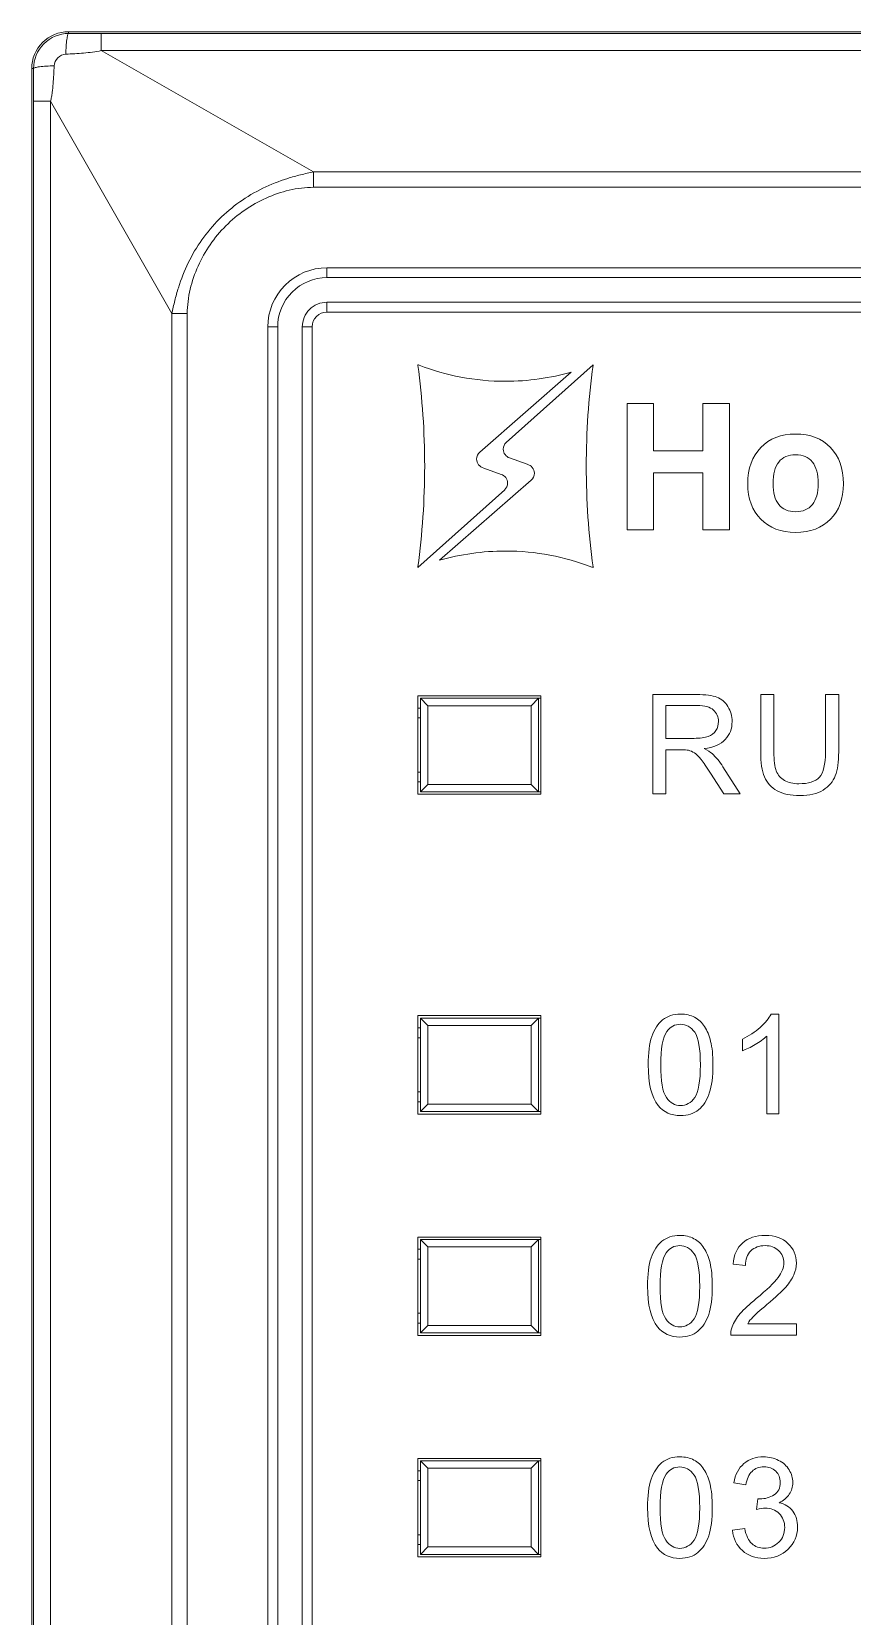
# Model space of a CAD drawing. Header units: millimetres. Extents: x 33157 to 59611, y -29750 to 1750.
# Drawn here: x 53659.88 to 53676.56, y 807.11 to 839.32 of the extents above; entities that cross this region are included whole.
import ezdxf

# ---------------------------------------------------------------- set-up
doc = ezdxf.new("R2010")
doc.units = ezdxf.units.MM
doc.layers.get('0').update_dxf_attribs({"lineweight": 18})

msp = doc.modelspace()

# ---------------------------------------------------------------- linework, layer by layer
at = {"lineweight": 9}
for p, q in [((53660.627, 839.317), (53660.627, 839.28)), ((53661.291, 839.279), (53661.291, 838.937)), ((53659.877, 838.567), (53659.877, 740.067)), ((53659.915, 837.902), (53659.915, 837.902)), ((53659.915, 837.902), (53659.915, 740.731)), ((53660.257, 837.902), (53660.257, 837.902)), ((53660.257, 837.902), (53660.257, 740.731)), ((53665.608, 836.47), (53665.608, 836.154)), ((53665.877, 834.517), (53665.877, 834.317)), ((53662.723, 833.586), (53662.723, 745.047)), ((53663.039, 833.586), (53663.039, 745.047)), ((53665.877, 833.817), (53665.877, 833.617)), ((53664.677, 833.317), (53664.677, 833.317)), ((53664.677, 833.317), (53664.677, 745.317)), ((53664.877, 833.317), (53664.877, 833.317)), ((53664.877, 833.317), (53664.877, 745.317)), ((53665.377, 833.317), (53665.377, 745.317)), ((53665.577, 833.317), (53665.577, 745.317)), ((53667.727, 825.817), (53667.727, 823.817)), ((53667.777, 825.767), (53667.777, 823.867)), ((53667.927, 825.617), (53667.927, 824.017)), ((53670.027, 825.617), (53670.027, 824.017)), ((53670.177, 825.767), (53670.177, 823.867)), ((53670.227, 825.817), (53670.227, 823.817)), ((53667.727, 819.317), (53667.727, 817.317)), ((53667.777, 819.267), (53667.777, 817.367)), ((53667.927, 819.117), (53667.927, 817.517)), ((53670.027, 819.117), (53670.027, 817.517)), ((53670.177, 819.267), (53670.177, 817.367)), ((53670.227, 819.317), (53670.227, 817.317)), ((53667.727, 814.817), (53667.727, 812.817)), ((53667.777, 814.767), (53667.777, 812.867)), ((53667.927, 814.617), (53667.927, 813.017)), ((53670.027, 814.617), (53670.027, 813.017)), ((53670.177, 814.767), (53670.177, 812.867)), ((53670.227, 814.817), (53670.227, 812.817)), ((53667.727, 810.317), (53667.727, 808.317)), ((53667.777, 810.267), (53667.777, 808.367)), ((53667.927, 810.117), (53667.927, 808.517)), ((53670.027, 810.117), (53670.027, 808.517)), ((53670.177, 810.267), (53670.177, 808.367)), ((53670.227, 810.317), (53670.227, 808.317))]:
    msp.add_line(p, q, dxfattribs=at)
for points, knots in [([(53660.627, 839.317), (53660.428, 839.317), (53660.237, 839.238), (53660.097, 839.097), (53659.956, 838.956), (53659.877, 838.765), (53659.877, 838.567)], [0, 0, 0, 0, 166194.982959, 166194.982959, 166194.982959, 332389.965918, 332389.965918, 332389.965918, 332389.965918]), ([(53660.627, 839.28), (53660.438, 839.28), (53660.256, 839.205), (53660.123, 839.071), (53659.989, 838.937), (53659.914, 838.756), (53659.914, 838.567)], [0, 0, 0, 0, 166195.134109, 166195.134109, 166195.134109, 332390.268218, 332390.268218, 332390.268218, 332390.268218]), ([(53660.627, 839.28), (53660.623, 839.279), (53660.62, 839.275), (53660.617, 839.271), (53660.613, 839.262), (53660.61, 839.255), (53660.608, 839.247), (53660.604, 839.234), (53660.601, 839.221), (53660.599, 839.209), (53660.596, 839.192), (53660.593, 839.175), (53660.591, 839.158), (53660.585, 839.113), (53660.581, 839.068), (53660.578, 839.023), (53660.575, 838.968), (53660.573, 838.914), (53660.571, 838.859)], [0, 0, 0, 0, 141096.521633, 141096.521633, 141096.521633, 282193.043266, 282193.043266, 282193.043266, 423289.564899, 423289.564899, 423289.564899, 564386.086531, 564386.086531, 564386.086531, 705482.608164, 705482.608164, 705482.608164, 846579.129797, 846579.129797, 846579.129797, 846579.129797]), ([(53660.334, 838.622), (53660.338, 838.682), (53660.365, 838.741), (53660.409, 838.784), (53660.453, 838.828), (53660.512, 838.856), (53660.571, 838.859)], [0, 0, 0, 0, 166196.954695, 166196.954695, 166196.954695, 332393.90939, 332393.90939, 332393.90939, 332393.90939]), ([(53660.571, 838.859), (53660.632, 838.862), (53660.692, 838.866), (53660.752, 838.869), (53660.812, 838.873), (53660.873, 838.877), (53660.933, 838.882), (53660.993, 838.887), (53661.053, 838.893), (53661.114, 838.9), (53661.174, 838.907), (53661.235, 838.915), (53661.291, 838.937)], [0, 0, 0, 0, 147372.585577, 147372.585577, 147372.585577, 294745.171155, 294745.171155, 294745.171155, 442117.756732, 442117.756732, 442117.756732, 589490.34231, 589490.34231, 589490.34231, 589490.34231]), ([(53659.914, 838.567), (53659.915, 838.571), (53659.919, 838.574), (53659.923, 838.576), (53659.931, 838.581), (53659.939, 838.583), (53659.947, 838.586), (53659.959, 838.589), (53659.972, 838.592), (53659.985, 838.595), (53660.002, 838.598), (53660.019, 838.601), (53660.036, 838.603), (53660.081, 838.609), (53660.126, 838.612), (53660.171, 838.615), (53660.225, 838.619), (53660.28, 838.621), (53660.334, 838.622)], [0, 0, 0, 0, 141095.708275, 141095.708275, 141095.708275, 282191.416549, 282191.416549, 282191.416549, 423287.124824, 423287.124824, 423287.124824, 564382.833099, 564382.833099, 564382.833099, 705478.541373, 705478.541373, 705478.541373, 846574.249648, 846574.249648, 846574.249648, 846574.249648]), ([(53660.257, 837.902), (53660.268, 837.93), (53660.274, 837.96), (53660.28, 837.99), (53660.286, 838.02), (53660.29, 838.05), (53660.294, 838.08), (53660.301, 838.14), (53660.307, 838.2), (53660.312, 838.26), (53660.316, 838.321), (53660.32, 838.381), (53660.324, 838.441), (53660.328, 838.502), (53660.331, 838.562), (53660.334, 838.622)], [0, 0, 0, 0, 143690.295309, 143690.295309, 143690.295309, 287380.590617, 287380.590617, 287380.590617, 431070.885926, 431070.885926, 431070.885926, 574761.181234, 574761.181234, 574761.181234, 718451.476543, 718451.476543, 718451.476543, 718451.476543]), ([(53665.608, 836.47), (53665.519, 836.449), (53665.431, 836.429), (53665.343, 836.407), (53665.255, 836.386), (53665.167, 836.361), (53665.08, 836.334), (53664.907, 836.28), (53664.737, 836.214), (53664.574, 836.134), (53664.41, 836.054), (53664.253, 835.961), (53664.105, 835.856), (53663.957, 835.751), (53663.818, 835.633), (53663.689, 835.504), (53663.561, 835.376), (53663.443, 835.236), (53663.338, 835.088), (53663.232, 834.94), (53663.139, 834.783), (53663.06, 834.62), (53662.98, 834.456), (53662.914, 834.287), (53662.859, 834.113), (53662.832, 834.027), (53662.808, 833.939), (53662.786, 833.851), (53662.764, 833.763), (53662.745, 833.674), (53662.723, 833.586)], [0, 0, 0, 0, 136087.947508, 136087.947508, 136087.947508, 272175.895016, 272175.895016, 272175.895016, 408263.842524, 408263.842524, 408263.842524, 544351.790032, 544351.790032, 544351.790032, 680439.737541, 680439.737541, 680439.737541, 816527.685049, 816527.685049, 816527.685049, 952615.632557, 952615.632557, 952615.632557, 1088703.580065, 1088703.580065, 1088703.580065, 1224791.527573, 1224791.527573, 1224791.527573, 1360879.475081, 1360879.475081, 1360879.475081, 1360879.475081]), ([(53665.608, 836.154), (53665.442, 836.154), (53665.275, 836.132), (53665.113, 836.094), (53664.951, 836.056), (53664.793, 836.003), (53664.641, 835.934), (53664.338, 835.799), (53664.059, 835.606), (53663.823, 835.37), (53663.588, 835.134), (53663.395, 834.856), (53663.259, 834.553), (53663.191, 834.401), (53663.137, 834.243), (53663.099, 834.081), (53663.061, 833.918), (53663.039, 833.752), (53663.039, 833.586)], [0, 0, 0, 0, 141108.980779, 141108.980779, 141108.980779, 282217.961557, 282217.961557, 282217.961557, 423326.942336, 423326.942336, 423326.942336, 564435.923115, 564435.923115, 564435.923115, 705544.903893, 705544.903893, 705544.903893, 846653.884672, 846653.884672, 846653.884672, 846653.884672]), ([(53665.877, 834.517), (53665.559, 834.517), (53665.254, 834.39), (53665.028, 834.165), (53664.803, 833.94), (53664.677, 833.635), (53664.677, 833.317)], [0, 0, 0, 0, 166217.527711, 166217.527711, 166217.527711, 332435.055422, 332435.055422, 332435.055422, 332435.055422]), ([(53665.877, 834.317), (53665.612, 834.317), (53665.357, 834.211), (53665.17, 834.024), (53664.982, 833.836), (53664.877, 833.582), (53664.877, 833.317)], [0, 0, 0, 0, 166218.349369, 166218.349369, 166218.349369, 332436.698738, 332436.698738, 332436.698738, 332436.698738]), ([(53665.877, 833.817), (53665.744, 833.817), (53665.617, 833.764), (53665.523, 833.67), (53665.43, 833.576), (53665.377, 833.449), (53665.377, 833.317)], [0, 0, 0, 0, 166220.403986, 166220.403986, 166220.403986, 332440.807973, 332440.807973, 332440.807973, 332440.807973]), ([(53665.877, 833.617), (53665.797, 833.617), (53665.721, 833.585), (53665.665, 833.529), (53665.609, 833.472), (53665.577, 833.396), (53665.577, 833.317)], [0, 0, 0, 0, 166221.225798, 166221.225798, 166221.225798, 332442.451596, 332442.451596, 332442.451596, 332442.451596])]:
    msp.add_open_spline(points, degree=3, knots=knots, dxfattribs=at)
for points in [[(53693.827, 839.317), (53693.827, 839.317), (53660.627, 839.317), (53660.627, 839.317)], [(53660.627, 839.28), (53660.848, 839.279), (53661.07, 839.279), (53661.291, 839.279)], [(53661.291, 839.279), (53661.291, 839.279), (53693.163, 839.279), (53693.163, 839.279)], [(53661.291, 838.937), (53661.291, 838.937), (53693.163, 838.937), (53693.163, 838.937)], [(53661.291, 838.937), (53661.291, 838.937), (53665.608, 836.47), (53665.608, 836.47)], [(53659.914, 838.567), (53659.914, 838.567), (53659.877, 838.567), (53659.877, 838.567)], [(53659.915, 837.902), (53659.915, 838.124), (53659.914, 838.345), (53659.914, 838.567)], [(53659.915, 837.902), (53659.915, 837.902), (53660.257, 837.902), (53660.257, 837.902)], [(53660.257, 837.902), (53660.257, 837.902), (53662.723, 833.586), (53662.723, 833.586)], [(53688.846, 836.47), (53688.846, 836.47), (53665.608, 836.47), (53665.608, 836.47)], [(53688.846, 836.154), (53688.846, 836.154), (53665.608, 836.154), (53665.608, 836.154)], [(53665.877, 834.517), (53665.877, 834.517), (53688.577, 834.517), (53688.577, 834.517)], [(53665.877, 834.317), (53665.877, 834.317), (53688.577, 834.317), (53688.577, 834.317)], [(53663.039, 833.586), (53663.039, 833.586), (53662.723, 833.586), (53662.723, 833.586)], [(53688.577, 833.817), (53688.577, 833.817), (53665.877, 833.817), (53665.877, 833.817)], [(53688.577, 833.617), (53688.577, 833.617), (53665.877, 833.617), (53665.877, 833.617)], [(53664.677, 833.317), (53664.677, 833.317), (53664.877, 833.317), (53664.877, 833.317)], [(53665.577, 833.317), (53665.577, 833.317), (53665.377, 833.317), (53665.377, 833.317)], [(53670.227, 825.817), (53670.227, 825.817), (53667.727, 825.817), (53667.727, 825.817)], [(53667.777, 825.567), (53667.777, 825.567), (53667.727, 825.567), (53667.727, 825.567)], [(53667.777, 825.767), (53667.777, 825.767), (53670.227, 825.767), (53670.227, 825.767)], [(53667.777, 825.767), (53667.777, 825.767), (53667.927, 825.617), (53667.927, 825.617)], [(53670.027, 825.617), (53670.027, 825.617), (53667.927, 825.617), (53667.927, 825.617)], [(53670.177, 825.767), (53670.177, 825.767), (53670.027, 825.617), (53670.027, 825.617)], [(53667.777, 825.367), (53667.777, 825.367), (53667.727, 825.367), (53667.727, 825.367)], [(53667.727, 824.267), (53667.727, 824.267), (53667.777, 824.267), (53667.777, 824.267)], [(53667.727, 824.067), (53667.727, 824.067), (53667.777, 824.067), (53667.777, 824.067)], [(53667.777, 823.867), (53667.777, 823.867), (53667.927, 824.017), (53667.927, 824.017)], [(53667.927, 824.017), (53667.927, 824.017), (53670.027, 824.017), (53670.027, 824.017)], [(53670.177, 823.867), (53670.177, 823.867), (53670.027, 824.017), (53670.027, 824.017)], [(53667.727, 823.817), (53667.727, 823.817), (53670.227, 823.817), (53670.227, 823.817)], [(53667.777, 823.867), (53667.777, 823.867), (53670.227, 823.867), (53670.227, 823.867)], [(53670.227, 819.317), (53670.227, 819.317), (53667.727, 819.317), (53667.727, 819.317)], [(53667.777, 819.067), (53667.777, 819.067), (53667.727, 819.067), (53667.727, 819.067)], [(53667.777, 819.267), (53667.777, 819.267), (53670.227, 819.267), (53670.227, 819.267)], [(53667.777, 819.267), (53667.777, 819.267), (53667.927, 819.117), (53667.927, 819.117)], [(53670.027, 819.117), (53670.027, 819.117), (53667.927, 819.117), (53667.927, 819.117)], [(53670.177, 819.267), (53670.177, 819.267), (53670.027, 819.117), (53670.027, 819.117)], [(53667.777, 818.867), (53667.777, 818.867), (53667.727, 818.867), (53667.727, 818.867)], [(53667.727, 817.767), (53667.727, 817.767), (53667.777, 817.767), (53667.777, 817.767)], [(53667.727, 817.567), (53667.727, 817.567), (53667.777, 817.567), (53667.777, 817.567)], [(53667.777, 817.367), (53667.777, 817.367), (53667.927, 817.517), (53667.927, 817.517)], [(53667.927, 817.517), (53667.927, 817.517), (53670.027, 817.517), (53670.027, 817.517)], [(53670.177, 817.367), (53670.177, 817.367), (53670.027, 817.517), (53670.027, 817.517)], [(53667.727, 817.317), (53667.727, 817.317), (53670.227, 817.317), (53670.227, 817.317)], [(53667.777, 817.367), (53667.777, 817.367), (53670.227, 817.367), (53670.227, 817.367)], [(53670.227, 814.817), (53670.227, 814.817), (53667.727, 814.817), (53667.727, 814.817)], [(53667.777, 814.567), (53667.777, 814.567), (53667.727, 814.567), (53667.727, 814.567)], [(53667.777, 814.767), (53667.777, 814.767), (53670.227, 814.767), (53670.227, 814.767)], [(53667.777, 814.767), (53667.777, 814.767), (53667.927, 814.617), (53667.927, 814.617)], [(53670.027, 814.617), (53670.027, 814.617), (53667.927, 814.617), (53667.927, 814.617)], [(53670.177, 814.767), (53670.177, 814.767), (53670.027, 814.617), (53670.027, 814.617)], [(53667.777, 814.367), (53667.777, 814.367), (53667.727, 814.367), (53667.727, 814.367)], [(53667.727, 813.267), (53667.727, 813.267), (53667.777, 813.267), (53667.777, 813.267)], [(53667.727, 813.067), (53667.727, 813.067), (53667.777, 813.067), (53667.777, 813.067)], [(53667.777, 812.867), (53667.777, 812.867), (53667.927, 813.017), (53667.927, 813.017)], [(53667.927, 813.017), (53667.927, 813.017), (53670.027, 813.017), (53670.027, 813.017)], [(53670.177, 812.867), (53670.177, 812.867), (53670.027, 813.017), (53670.027, 813.017)], [(53667.727, 812.817), (53667.727, 812.817), (53670.227, 812.817), (53670.227, 812.817)], [(53667.777, 812.867), (53667.777, 812.867), (53670.227, 812.867), (53670.227, 812.867)], [(53670.227, 810.317), (53670.227, 810.317), (53667.727, 810.317), (53667.727, 810.317)], [(53667.777, 810.067), (53667.777, 810.067), (53667.727, 810.067), (53667.727, 810.067)], [(53667.777, 810.267), (53667.777, 810.267), (53670.227, 810.267), (53670.227, 810.267)], [(53667.777, 810.267), (53667.777, 810.267), (53667.927, 810.117), (53667.927, 810.117)], [(53670.027, 810.117), (53670.027, 810.117), (53667.927, 810.117), (53667.927, 810.117)], [(53670.177, 810.267), (53670.177, 810.267), (53670.027, 810.117), (53670.027, 810.117)], [(53667.777, 809.867), (53667.777, 809.867), (53667.727, 809.867), (53667.727, 809.867)], [(53667.727, 808.767), (53667.727, 808.767), (53667.777, 808.767), (53667.777, 808.767)], [(53667.727, 808.567), (53667.727, 808.567), (53667.777, 808.567), (53667.777, 808.567)], [(53667.777, 808.367), (53667.777, 808.367), (53667.927, 808.517), (53667.927, 808.517)], [(53667.927, 808.517), (53667.927, 808.517), (53670.027, 808.517), (53670.027, 808.517)], [(53670.177, 808.367), (53670.177, 808.367), (53670.027, 808.517), (53670.027, 808.517)], [(53667.727, 808.317), (53667.727, 808.317), (53670.227, 808.317), (53670.227, 808.317)], [(53667.777, 808.367), (53667.777, 808.367), (53670.227, 808.367), (53670.227, 808.367)]]:
    msp.add_open_spline(points, degree=3, dxfattribs=at)
for points, knots in [([(53669.422, 830.318), (53669.422, 830.318), (53669.422, 830.318), (53669.422, 830.318), (53669.422, 830.318), (53669.067, 830.448), (53669.067, 830.448), (53668.983, 830.466), (53668.92, 830.541), (53668.92, 830.63), (53668.92, 830.686), (53668.945, 830.735), (53668.983, 830.769), (53668.983, 830.769), (53668.983, 830.77), (53668.983, 830.77), (53668.983, 830.77), (53670.846, 832.399), (53670.846, 832.399), (53670.421, 832.277), (53669.972, 832.211), (53669.507, 832.211), (53668.889, 832.211), (53668.298, 832.328), (53667.754, 832.538), (53667.745, 832.541), (53667.736, 832.544), (53667.727, 832.547), (53667.727, 832.547), (53667.727, 832.535), (53667.727, 832.535), (53667.817, 831.865), (53667.865, 831.182), (53667.865, 830.487), (53667.865, 829.792), (53667.817, 829.109), (53667.727, 828.439), (53667.727, 828.439), (53667.727, 828.424), (53667.727, 828.424), (53667.727, 828.424), (53669.494, 830.007), (53669.494, 830.007), (53669.494, 830.007), (53669.494, 830.008), (53669.494, 830.008), (53669.529, 830.042), (53669.551, 830.09), (53669.551, 830.142), (53669.551, 830.225), (53669.497, 830.294), (53669.422, 830.318)], [0, 0, 0, 0, 133024.863588, 133024.863588, 133024.863588, 266049.727176, 266049.727176, 266049.727176, 399074.590763, 399074.590763, 399074.590763, 532099.454351, 532099.454351, 532099.454351, 665124.317939, 665124.317939, 665124.317939, 798149.181527, 798149.181527, 798149.181527, 931174.045114, 931174.045114, 931174.045114, 1064198.908702, 1064198.908702, 1064198.908702, 1197223.77229, 1197223.77229, 1197223.77229, 1330248.635878, 1330248.635878, 1330248.635878, 1463273.499466, 1463273.499466, 1463273.499466, 1596298.363053, 1596298.363053, 1596298.363053, 1729323.226641, 1729323.226641, 1729323.226641, 1862348.090229, 1862348.090229, 1862348.090229, 1995372.953817, 1995372.953817, 1995372.953817, 2128397.817405, 2128397.817405, 2128397.817405, 2261422.680992, 2261422.680992, 2261422.680992, 2261422.680992]), ([(53669.592, 830.654), (53669.592, 830.654), (53669.592, 830.654), (53669.592, 830.654), (53669.592, 830.654), (53669.948, 830.524), (53669.948, 830.524), (53670.032, 830.506), (53670.095, 830.432), (53670.095, 830.343), (53670.095, 830.287), (53670.07, 830.237), (53670.031, 830.203), (53670.031, 830.203), (53670.031, 830.202), (53670.031, 830.202), (53670.031, 830.202), (53668.168, 828.573), (53668.168, 828.573), (53668.594, 828.695), (53669.043, 828.761), (53669.507, 828.761), (53670.126, 828.761), (53670.716, 828.645), (53671.26, 828.434), (53671.269, 828.431), (53671.278, 828.428), (53671.287, 828.425), (53671.287, 828.425), (53671.287, 828.437), (53671.287, 828.437), (53671.197, 829.107), (53671.15, 829.79), (53671.15, 830.485), (53671.15, 831.18), (53671.197, 831.864), (53671.287, 832.534), (53671.287, 832.534), (53671.287, 832.548), (53671.287, 832.548), (53671.287, 832.548), (53669.52, 830.965), (53669.52, 830.965), (53669.52, 830.965), (53669.52, 830.964), (53669.52, 830.964), (53669.485, 830.93), (53669.463, 830.883), (53669.463, 830.83), (53669.463, 830.747), (53669.517, 830.678), (53669.592, 830.654)], [0, 0, 0, 0, 133030.415484, 133030.415484, 133030.415484, 266060.830969, 266060.830969, 266060.830969, 399091.246453, 399091.246453, 399091.246453, 532121.661937, 532121.661937, 532121.661937, 665152.077421, 665152.077421, 665152.077421, 798182.492906, 798182.492906, 798182.492906, 931212.90839, 931212.90839, 931212.90839, 1064243.323874, 1064243.323874, 1064243.323874, 1197273.739358, 1197273.739358, 1197273.739358, 1330304.154843, 1330304.154843, 1330304.154843, 1463334.570327, 1463334.570327, 1463334.570327, 1596364.985811, 1596364.985811, 1596364.985811, 1729395.401296, 1729395.401296, 1729395.401296, 1862425.81678, 1862425.81678, 1862425.81678, 1995456.232264, 1995456.232264, 1995456.232264, 2128486.647748, 2128486.647748, 2128486.647748, 2261517.063233, 2261517.063233, 2261517.063233, 2261517.063233]), ([(53671.981, 831.756), (53671.981, 831.756), (53672.249, 831.756), (53672.249, 831.756), (53672.249, 831.756), (53672.518, 831.756), (53672.518, 831.756), (53672.518, 831.756), (53672.518, 830.795), (53672.518, 830.795), (53672.518, 830.795), (53673.521, 830.795), (53673.521, 830.795), (53673.521, 830.795), (53673.521, 831.756), (53673.521, 831.756), (53673.521, 831.756), (53673.789, 831.756), (53673.789, 831.756), (53673.789, 831.756), (53674.058, 831.756), (53674.058, 831.756), (53674.058, 831.756), (53674.058, 829.189), (53674.058, 829.189), (53674.058, 829.189), (53673.791, 829.189), (53673.791, 829.189), (53673.791, 829.189), (53673.521, 829.189), (53673.521, 829.189), (53673.521, 829.189), (53673.521, 830.353), (53673.521, 830.353), (53673.521, 830.353), (53672.518, 830.353), (53672.518, 830.353), (53672.518, 830.353), (53672.518, 829.189), (53672.518, 829.189), (53672.518, 829.189), (53672.25, 829.189), (53672.25, 829.189), (53672.25, 829.189), (53671.981, 829.189), (53671.981, 829.189), (53671.981, 829.189), (53671.981, 831.756), (53671.981, 831.756)], [0, 0, 0, 0, 133289.490811, 133289.490811, 133289.490811, 266578.981623, 266578.981623, 266578.981623, 399868.472434, 399868.472434, 399868.472434, 533157.963246, 533157.963246, 533157.963246, 666447.454057, 666447.454057, 666447.454057, 799736.944869, 799736.944869, 799736.944869, 933026.43568, 933026.43568, 933026.43568, 1066315.926492, 1066315.926492, 1066315.926492, 1199605.417303, 1199605.417303, 1199605.417303, 1332894.908115, 1332894.908115, 1332894.908115, 1466184.398926, 1466184.398926, 1466184.398926, 1599473.889738, 1599473.889738, 1599473.889738, 1732763.380549, 1732763.380549, 1732763.380549, 1866052.871361, 1866052.871361, 1866052.871361, 1999342.362172, 1999342.362172, 1999342.362172, 2132631.852984, 2132631.852984, 2132631.852984, 2132631.852984]), ([(53674.696, 829.407), (53674.52, 829.585), (53674.433, 829.825), (53674.433, 830.127), (53674.433, 830.437), (53674.52, 830.683), (53674.696, 830.865), (53674.871, 831.047), (53675.107, 831.138), (53675.404, 831.138), (53675.703, 831.138), (53675.94, 831.047), (53676.115, 830.865), (53676.29, 830.683), (53676.377, 830.437), (53676.377, 830.127), (53676.377, 829.825), (53676.29, 829.585), (53676.115, 829.407), (53675.94, 829.229), (53675.703, 829.14), (53675.404, 829.14), (53675.107, 829.14), (53674.871, 829.229), (53674.696, 829.407)], [0, 0, 0, 0, 138005.661888, 138005.661888, 138005.661888, 276011.323776, 276011.323776, 276011.323776, 414016.985663, 414016.985663, 414016.985663, 552022.647551, 552022.647551, 552022.647551, 690028.309439, 690028.309439, 690028.309439, 828033.971327, 828033.971327, 828033.971327, 966039.633215, 966039.633215, 966039.633215, 1104045.295102, 1104045.295102, 1104045.295102, 1104045.295102]), ([(53675.745, 829.706), (53675.824, 829.803), (53675.863, 829.946), (53675.863, 830.133), (53675.863, 830.325), (53675.824, 830.47), (53675.745, 830.569), (53675.667, 830.669), (53675.553, 830.718), (53675.404, 830.718), (53675.255, 830.718), (53675.141, 830.669), (53675.063, 830.569), (53674.986, 830.47), (53674.947, 830.325), (53674.947, 830.133), (53674.947, 829.946), (53674.986, 829.803), (53675.063, 829.706), (53675.141, 829.608), (53675.255, 829.559), (53675.404, 829.559), (53675.553, 829.559), (53675.667, 829.608), (53675.745, 829.706)], [0, 0, 0, 0, 138006.985222, 138006.985222, 138006.985222, 276013.970445, 276013.970445, 276013.970445, 414020.955667, 414020.955667, 414020.955667, 552027.940889, 552027.940889, 552027.940889, 690034.926112, 690034.926112, 690034.926112, 828041.911334, 828041.911334, 828041.911334, 966048.896556, 966048.896556, 966048.896556, 1104055.881779, 1104055.881779, 1104055.881779, 1104055.881779]), ([(53672.5, 823.824), (53672.5, 823.824), (53672.5, 825.844), (53672.5, 825.844), (53672.5, 825.844), (53673.395, 825.844), (53673.395, 825.844), (53673.575, 825.844), (53673.712, 825.826), (53673.806, 825.79), (53673.9, 825.754), (53673.974, 825.69), (53674.03, 825.598), (53674.086, 825.506), (53674.114, 825.405), (53674.114, 825.294), (53674.114, 825.15), (53674.067, 825.029), (53673.975, 824.931), (53673.882, 824.833), (53673.739, 824.77), (53673.545, 824.744), (53673.616, 824.71), (53673.67, 824.676), (53673.707, 824.643), (53673.785, 824.572), (53673.859, 824.482), (53673.928, 824.374), (53673.928, 824.374), (53674.277, 823.824), (53674.277, 823.824), (53674.277, 823.824), (53673.943, 823.824), (53673.943, 823.824), (53673.943, 823.824), (53673.676, 824.244), (53673.676, 824.244), (53673.598, 824.366), (53673.534, 824.459), (53673.484, 824.523), (53673.433, 824.588), (53673.388, 824.632), (53673.348, 824.658), (53673.308, 824.683), (53673.267, 824.701), (53673.226, 824.712), (53673.196, 824.718), (53673.146, 824.721), (53673.077, 824.721), (53673.077, 824.721), (53672.768, 824.721), (53672.768, 824.721), (53672.768, 824.721), (53672.768, 823.824), (53672.768, 823.824), (53672.768, 823.824), (53672.5, 823.824), (53672.5, 823.824)], [0, 0, 0, 0, 132575.125716, 132575.125716, 132575.125716, 265150.251432, 265150.251432, 265150.251432, 397725.377147, 397725.377147, 397725.377147, 530300.502863, 530300.502863, 530300.502863, 662875.628579, 662875.628579, 662875.628579, 795450.754295, 795450.754295, 795450.754295, 928025.88001, 928025.88001, 928025.88001, 1060601.005726, 1060601.005726, 1060601.005726, 1193176.131442, 1193176.131442, 1193176.131442, 1325751.257158, 1325751.257158, 1325751.257158, 1458326.382874, 1458326.382874, 1458326.382874, 1590901.508589, 1590901.508589, 1590901.508589, 1723476.634305, 1723476.634305, 1723476.634305, 1856051.760021, 1856051.760021, 1856051.760021, 1988626.885737, 1988626.885737, 1988626.885737, 2121202.011452, 2121202.011452, 2121202.011452, 2253777.137168, 2253777.137168, 2253777.137168, 2386352.262884, 2386352.262884, 2386352.262884, 2518927.3886, 2518927.3886, 2518927.3886, 2518927.3886]), ([(53676.013, 825.844), (53676.013, 825.844), (53676.281, 825.844), (53676.281, 825.844), (53676.281, 825.844), (53676.281, 824.677), (53676.281, 824.677), (53676.281, 824.474), (53676.258, 824.313), (53676.212, 824.193), (53676.166, 824.074), (53676.083, 823.977), (53675.964, 823.902), (53675.844, 823.827), (53675.687, 823.79), (53675.492, 823.79), (53675.304, 823.79), (53675.149, 823.822), (53675.029, 823.888), (53674.909, 823.953), (53674.823, 824.047), (53674.772, 824.171), (53674.72, 824.294), (53674.695, 824.463), (53674.695, 824.677), (53674.695, 824.677), (53674.695, 825.844), (53674.695, 825.844), (53674.695, 825.844), (53674.963, 825.844), (53674.963, 825.844), (53674.963, 825.844), (53674.963, 824.678), (53674.963, 824.678), (53674.963, 824.502), (53674.979, 824.373), (53675.012, 824.29), (53675.044, 824.207), (53675.1, 824.142), (53675.179, 824.097), (53675.258, 824.052), (53675.355, 824.03), (53675.469, 824.03), (53675.665, 824.03), (53675.805, 824.074), (53675.888, 824.163), (53675.971, 824.253), (53676.013, 824.424), (53676.013, 824.678), (53676.013, 824.678), (53676.013, 825.844), (53676.013, 825.844)], [0, 0, 0, 0, 133049.796358, 133049.796358, 133049.796358, 266099.592716, 266099.592716, 266099.592716, 399149.389073, 399149.389073, 399149.389073, 532199.185431, 532199.185431, 532199.185431, 665248.981789, 665248.981789, 665248.981789, 798298.778147, 798298.778147, 798298.778147, 931348.574505, 931348.574505, 931348.574505, 1064398.370862, 1064398.370862, 1064398.370862, 1197448.16722, 1197448.16722, 1197448.16722, 1330497.963578, 1330497.963578, 1330497.963578, 1463547.759936, 1463547.759936, 1463547.759936, 1596597.556294, 1596597.556294, 1596597.556294, 1729647.352651, 1729647.352651, 1729647.352651, 1862697.149009, 1862697.149009, 1862697.149009, 1995746.945367, 1995746.945367, 1995746.945367, 2128796.741725, 2128796.741725, 2128796.741725, 2261846.538083, 2261846.538083, 2261846.538083, 2261846.538083]), ([(53672.768, 824.953), (53672.768, 824.953), (53673.342, 824.953), (53673.342, 824.953), (53673.464, 824.953), (53673.559, 824.965), (53673.628, 824.991), (53673.696, 825.016), (53673.749, 825.056), (53673.784, 825.112), (53673.82, 825.167), (53673.837, 825.228), (53673.837, 825.293), (53673.837, 825.389), (53673.803, 825.468), (53673.734, 825.529), (53673.665, 825.591), (53673.556, 825.621), (53673.407, 825.621), (53673.407, 825.621), (53672.768, 825.621), (53672.768, 825.621), (53672.768, 825.621), (53672.768, 824.953), (53672.768, 824.953)], [0, 0, 0, 0, 138009.035305, 138009.035305, 138009.035305, 276018.07061, 276018.07061, 276018.07061, 414027.105914, 414027.105914, 414027.105914, 552036.141219, 552036.141219, 552036.141219, 690045.176524, 690045.176524, 690045.176524, 828054.211829, 828054.211829, 828054.211829, 966063.247134, 966063.247134, 966063.247134, 1104072.282438, 1104072.282438, 1104072.282438, 1104072.282438]), ([(53675.067, 817.319), (53675.067, 817.319), (53674.818, 817.319), (53674.818, 817.319), (53674.818, 817.319), (53674.818, 818.901), (53674.818, 818.901), (53674.759, 818.843), (53674.68, 818.786), (53674.583, 818.73), (53674.486, 818.673), (53674.399, 818.63), (53674.322, 818.602), (53674.322, 818.602), (53674.322, 818.841), (53674.322, 818.841), (53674.46, 818.906), (53674.582, 818.985), (53674.686, 819.079), (53674.79, 819.171), (53674.863, 819.261), (53674.907, 819.349), (53674.907, 819.349), (53675.067, 819.349), (53675.067, 819.349), (53675.067, 819.349), (53675.067, 817.319), (53675.067, 817.319)], [0, 0, 0, 0, 137017.945344, 137017.945344, 137017.945344, 274035.890687, 274035.890687, 274035.890687, 411053.836031, 411053.836031, 411053.836031, 548071.781375, 548071.781375, 548071.781375, 685089.726719, 685089.726719, 685089.726719, 822107.672062, 822107.672062, 822107.672062, 959125.617406, 959125.617406, 959125.617406, 1096143.56275, 1096143.56275, 1096143.56275, 1233161.508094, 1233161.508094, 1233161.508094, 1233161.508094]), ([(53672.409, 818.317), (53672.409, 818.555), (53672.433, 818.748), (53672.482, 818.894), (53672.532, 819.04), (53672.605, 819.152), (53672.701, 819.231), (53672.798, 819.309), (53672.92, 819.349), (53673.066, 819.349), (53673.175, 819.349), (53673.27, 819.327), (53673.352, 819.283), (53673.434, 819.239), (53673.502, 819.176), (53673.554, 819.094), (53673.607, 819.012), (53673.648, 818.912), (53673.678, 818.794), (53673.709, 818.676), (53673.724, 818.516), (53673.724, 818.317), (53673.724, 818.079), (53673.7, 817.888), (53673.651, 817.742), (53673.603, 817.595), (53673.53, 817.483), (53673.433, 817.404), (53673.336, 817.325), (53673.214, 817.285), (53673.066, 817.285), (53672.872, 817.285), (53672.719, 817.355), (53672.608, 817.493), (53672.475, 817.663), (53672.409, 817.937), (53672.409, 818.317)], [0, 0, 0, 0, 134876.547991, 134876.547991, 134876.547991, 269753.095981, 269753.095981, 269753.095981, 404629.643972, 404629.643972, 404629.643972, 539506.191962, 539506.191962, 539506.191962, 674382.739953, 674382.739953, 674382.739953, 809259.287943, 809259.287943, 809259.287943, 944135.835934, 944135.835934, 944135.835934, 1079012.383924, 1079012.383924, 1079012.383924, 1213888.931915, 1213888.931915, 1213888.931915, 1348765.479905, 1348765.479905, 1348765.479905, 1483642.027896, 1483642.027896, 1483642.027896, 1618518.575886, 1618518.575886, 1618518.575886, 1618518.575886]), ([(53672.663, 818.316), (53672.663, 817.983), (53672.701, 817.762), (53672.779, 817.653), (53672.857, 817.543), (53672.953, 817.489), (53673.066, 817.489), (53673.18, 817.489), (53673.276, 817.544), (53673.354, 817.653), (53673.431, 817.763), (53673.47, 817.984), (53673.47, 818.316), (53673.47, 818.648), (53673.431, 818.869), (53673.354, 818.978), (53673.277, 819.088), (53673.18, 819.142), (53673.064, 819.142), (53672.95, 819.142), (53672.859, 819.094), (53672.79, 818.998), (53672.705, 818.875), (53672.663, 818.647), (53672.663, 818.316)], [0, 0, 0, 0, 138016.1648, 138016.1648, 138016.1648, 276032.329601, 276032.329601, 276032.329601, 414048.494401, 414048.494401, 414048.494401, 552064.659202, 552064.659202, 552064.659202, 690080.824002, 690080.824002, 690080.824002, 828096.988802, 828096.988802, 828096.988802, 966113.153603, 966113.153603, 966113.153603, 1104129.318403, 1104129.318403, 1104129.318403, 1104129.318403]), ([(53672.395, 813.817), (53672.395, 814.055), (53672.42, 814.248), (53672.469, 814.394), (53672.518, 814.54), (53672.591, 814.652), (53672.688, 814.731), (53672.784, 814.809), (53672.906, 814.849), (53673.053, 814.849), (53673.161, 814.849), (53673.256, 814.827), (53673.338, 814.783), (53673.42, 814.739), (53673.488, 814.676), (53673.541, 814.594), (53673.593, 814.512), (53673.635, 814.412), (53673.665, 814.294), (53673.695, 814.176), (53673.71, 814.016), (53673.71, 813.817), (53673.71, 813.579), (53673.686, 813.388), (53673.638, 813.242), (53673.589, 813.095), (53673.516, 812.983), (53673.419, 812.904), (53673.323, 812.825), (53673.201, 812.785), (53673.053, 812.785), (53672.859, 812.785), (53672.706, 812.855), (53672.595, 812.993), (53672.462, 813.163), (53672.395, 813.437), (53672.395, 813.817)], [0, 0, 0, 0, 134882.086452, 134882.086452, 134882.086452, 269764.172904, 269764.172904, 269764.172904, 404646.259356, 404646.259356, 404646.259356, 539528.345808, 539528.345808, 539528.345808, 674410.43226, 674410.43226, 674410.43226, 809292.518711, 809292.518711, 809292.518711, 944174.605163, 944174.605163, 944174.605163, 1079056.691615, 1079056.691615, 1079056.691615, 1213938.778067, 1213938.778067, 1213938.778067, 1348820.864519, 1348820.864519, 1348820.864519, 1483702.950971, 1483702.950971, 1483702.950971, 1618585.037423, 1618585.037423, 1618585.037423, 1618585.037423]), ([(53672.649, 813.816), (53672.649, 813.483), (53672.688, 813.262), (53672.765, 813.153), (53672.843, 813.043), (53672.939, 812.989), (53673.053, 812.989), (53673.167, 812.989), (53673.263, 813.044), (53673.34, 813.153), (53673.418, 813.263), (53673.456, 813.484), (53673.456, 813.816), (53673.456, 814.148), (53673.418, 814.369), (53673.34, 814.478), (53673.263, 814.588), (53673.166, 814.642), (53673.05, 814.642), (53672.936, 814.642), (53672.845, 814.594), (53672.777, 814.498), (53672.692, 814.375), (53672.649, 814.147), (53672.649, 813.816)], [0, 0, 0, 0, 138021.832042, 138021.832042, 138021.832042, 276043.664085, 276043.664085, 276043.664085, 414065.496127, 414065.496127, 414065.496127, 552087.32817, 552087.32817, 552087.32817, 690109.160212, 690109.160212, 690109.160212, 828130.992255, 828130.992255, 828130.992255, 966152.824297, 966152.824297, 966152.824297, 1104174.65634, 1104174.65634, 1104174.65634, 1104174.65634]), ([(53675.423, 813.056), (53675.423, 813.056), (53675.423, 812.819), (53675.423, 812.819), (53675.423, 812.819), (53674.085, 812.819), (53674.085, 812.819), (53674.083, 812.879), (53674.093, 812.936), (53674.114, 812.992), (53674.148, 813.083), (53674.204, 813.173), (53674.279, 813.261), (53674.355, 813.349), (53674.463, 813.45), (53674.604, 813.565), (53674.823, 813.746), (53674.971, 813.888), (53675.049, 813.993), (53675.127, 814.099), (53675.166, 814.198), (53675.166, 814.293), (53675.166, 814.391), (53675.131, 814.474), (53675.06, 814.541), (53674.99, 814.609), (53674.897, 814.642), (53674.784, 814.642), (53674.664, 814.642), (53674.568, 814.607), (53674.496, 814.535), (53674.424, 814.464), (53674.388, 814.365), (53674.387, 814.239), (53674.387, 814.239), (53674.133, 814.264), (53674.133, 814.264), (53674.15, 814.454), (53674.216, 814.599), (53674.33, 814.699), (53674.444, 814.799), (53674.597, 814.849), (53674.79, 814.849), (53674.983, 814.849), (53675.137, 814.795), (53675.25, 814.687), (53675.363, 814.579), (53675.42, 814.446), (53675.42, 814.287), (53675.42, 814.206), (53675.403, 814.126), (53675.37, 814.048), (53675.337, 813.97), (53675.282, 813.888), (53675.205, 813.801), (53675.128, 813.715), (53675.001, 813.596), (53674.823, 813.445), (53674.674, 813.32), (53674.578, 813.236), (53674.536, 813.191), (53674.493, 813.146), (53674.458, 813.102), (53674.431, 813.056), (53674.431, 813.056), (53675.423, 813.056), (53675.423, 813.056)], [0, 0, 0, 0, 132030.215913, 132030.215913, 132030.215913, 264060.431825, 264060.431825, 264060.431825, 396090.647738, 396090.647738, 396090.647738, 528120.86365, 528120.86365, 528120.86365, 660151.079563, 660151.079563, 660151.079563, 792181.295476, 792181.295476, 792181.295476, 924211.511388, 924211.511388, 924211.511388, 1056241.727301, 1056241.727301, 1056241.727301, 1188271.943213, 1188271.943213, 1188271.943213, 1320302.159126, 1320302.159126, 1320302.159126, 1452332.375039, 1452332.375039, 1452332.375039, 1584362.590951, 1584362.590951, 1584362.590951, 1716392.806864, 1716392.806864, 1716392.806864, 1848423.022776, 1848423.022776, 1848423.022776, 1980453.238689, 1980453.238689, 1980453.238689, 2112483.454601, 2112483.454601, 2112483.454601, 2244513.670514, 2244513.670514, 2244513.670514, 2376543.886427, 2376543.886427, 2376543.886427, 2508574.102339, 2508574.102339, 2508574.102339, 2640604.318252, 2640604.318252, 2640604.318252, 2772634.534164, 2772634.534164, 2772634.534164, 2904664.750077, 2904664.750077, 2904664.750077, 2904664.750077]), ([(53672.395, 809.317), (53672.395, 809.556), (53672.42, 809.749), (53672.469, 809.894), (53672.518, 810.041), (53672.591, 810.153), (53672.688, 810.232), (53672.784, 810.31), (53672.906, 810.349), (53673.053, 810.349), (53673.161, 810.349), (53673.256, 810.328), (53673.338, 810.284), (53673.42, 810.24), (53673.488, 810.177), (53673.541, 810.095), (53673.593, 810.013), (53673.635, 809.913), (53673.665, 809.795), (53673.695, 809.677), (53673.71, 809.517), (53673.71, 809.317), (53673.71, 809.08), (53673.686, 808.888), (53673.638, 808.742), (53673.589, 808.596), (53673.516, 808.484), (53673.419, 808.405), (53673.323, 808.326), (53673.201, 808.286), (53673.053, 808.286), (53672.859, 808.286), (53672.706, 808.355), (53672.595, 808.494), (53672.462, 808.663), (53672.395, 808.938), (53672.395, 809.317)], [0, 0, 0, 0, 134887.659172, 134887.659172, 134887.659172, 269775.318345, 269775.318345, 269775.318345, 404662.977517, 404662.977517, 404662.977517, 539550.63669, 539550.63669, 539550.63669, 674438.295862, 674438.295862, 674438.295862, 809325.955035, 809325.955035, 809325.955035, 944213.614207, 944213.614207, 944213.614207, 1079101.27338, 1079101.27338, 1079101.27338, 1213988.932552, 1213988.932552, 1213988.932552, 1348876.591725, 1348876.591725, 1348876.591725, 1483764.250897, 1483764.250897, 1483764.250897, 1618651.91007, 1618651.91007, 1618651.91007, 1618651.91007]), ([(53672.649, 809.316), (53672.649, 808.984), (53672.688, 808.763), (53672.765, 808.654), (53672.843, 808.544), (53672.939, 808.489), (53673.053, 808.489), (53673.167, 808.489), (53673.263, 808.544), (53673.34, 808.654), (53673.418, 808.764), (53673.456, 808.985), (53673.456, 809.316), (53673.456, 809.649), (53673.418, 809.87), (53673.34, 809.979), (53673.263, 810.089), (53673.166, 810.143), (53673.05, 810.143), (53672.936, 810.143), (53672.845, 810.095), (53672.777, 809.998), (53672.692, 809.876), (53672.649, 809.648), (53672.649, 809.316)], [0, 0, 0, 0, 138027.534342, 138027.534342, 138027.534342, 276055.068684, 276055.068684, 276055.068684, 414082.603026, 414082.603026, 414082.603026, 552110.137368, 552110.137368, 552110.137368, 690137.671709, 690137.671709, 690137.671709, 828165.206051, 828165.206051, 828165.206051, 966192.740393, 966192.740393, 966192.740393, 1104220.274735, 1104220.274735, 1104220.274735, 1104220.274735]), ([(53674.122, 808.856), (53674.122, 808.856), (53674.37, 808.89), (53674.37, 808.89), (53674.399, 808.749), (53674.447, 808.647), (53674.515, 808.585), (53674.583, 808.523), (53674.667, 808.492), (53674.766, 808.492), (53674.884, 808.492), (53674.983, 808.533), (53675.063, 808.614), (53675.143, 808.694), (53675.183, 808.795), (53675.183, 808.914), (53675.183, 809.028), (53675.146, 809.122), (53675.071, 809.196), (53674.997, 809.27), (53674.902, 809.307), (53674.787, 809.307), (53674.74, 809.307), (53674.681, 809.298), (53674.611, 809.28), (53674.611, 809.28), (53674.639, 809.497), (53674.639, 809.497), (53674.656, 809.495), (53674.669, 809.494), (53674.679, 809.494), (53674.785, 809.494), (53674.88, 809.522), (53674.966, 809.577), (53675.05, 809.632), (53675.093, 809.717), (53675.093, 809.831), (53675.093, 809.922), (53675.061, 809.997), (53675, 810.057), (53674.938, 810.116), (53674.859, 810.146), (53674.761, 810.146), (53674.664, 810.146), (53674.584, 810.115), (53674.52, 810.054), (53674.455, 809.993), (53674.414, 809.901), (53674.395, 809.779), (53674.395, 809.779), (53674.147, 809.824), (53674.147, 809.824), (53674.178, 809.991), (53674.246, 810.12), (53674.354, 810.212), (53674.461, 810.304), (53674.595, 810.349), (53674.755, 810.349), (53674.865, 810.349), (53674.967, 810.326), (53675.06, 810.278), (53675.153, 810.231), (53675.224, 810.167), (53675.273, 810.085), (53675.322, 810.003), (53675.347, 809.917), (53675.347, 809.825), (53675.347, 809.738), (53675.323, 809.659), (53675.276, 809.588), (53675.229, 809.516), (53675.16, 809.459), (53675.068, 809.417), (53675.188, 809.39), (53675.28, 809.332), (53675.347, 809.245), (53675.412, 809.159), (53675.445, 809.05), (53675.445, 808.919), (53675.445, 808.743), (53675.381, 808.593), (53675.252, 808.47), (53675.124, 808.347), (53674.961, 808.286), (53674.764, 808.286), (53674.587, 808.286), (53674.44, 808.339), (53674.323, 808.445), (53674.205, 808.551), (53674.138, 808.688), (53674.122, 808.856)], [0, 0, 0, 0, 131123.234136, 131123.234136, 131123.234136, 262246.468273, 262246.468273, 262246.468273, 393369.702409, 393369.702409, 393369.702409, 524492.936546, 524492.936546, 524492.936546, 655616.170682, 655616.170682, 655616.170682, 786739.404818, 786739.404818, 786739.404818, 917862.638955, 917862.638955, 917862.638955, 1048985.873091, 1048985.873091, 1048985.873091, 1180109.107228, 1180109.107228, 1180109.107228, 1311232.341364, 1311232.341364, 1311232.341364, 1442355.575501, 1442355.575501, 1442355.575501, 1573478.809637, 1573478.809637, 1573478.809637, 1704602.043773, 1704602.043773, 1704602.043773, 1835725.27791, 1835725.27791, 1835725.27791, 1966848.512046, 1966848.512046, 1966848.512046, 2097971.746183, 2097971.746183, 2097971.746183, 2229094.980319, 2229094.980319, 2229094.980319, 2360218.214455, 2360218.214455, 2360218.214455, 2491341.448592, 2491341.448592, 2491341.448592, 2622464.682728, 2622464.682728, 2622464.682728, 2753587.916865, 2753587.916865, 2753587.916865, 2884711.151001, 2884711.151001, 2884711.151001, 3015834.385137, 3015834.385137, 3015834.385137, 3146957.619274, 3146957.619274, 3146957.619274, 3278080.85341, 3278080.85341, 3278080.85341, 3409204.087547, 3409204.087547, 3409204.087547, 3540327.321683, 3540327.321683, 3540327.321683, 3671450.555819, 3671450.555819, 3671450.555819, 3802573.789956, 3802573.789956, 3802573.789956, 3933697.024092, 3933697.024092, 3933697.024092, 3933697.024092])]:
    msp.add_open_spline(points, degree=3, knots=knots)

doc.saveas('drawing.dxf')
